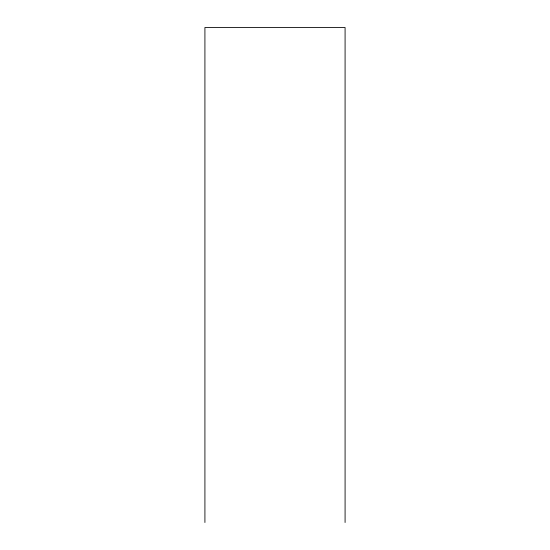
<?xml version="1.0" encoding="UTF-8"?>
<svg xmlns="http://www.w3.org/2000/svg" width="550" height="550" viewBox="0 0 550 550"><rect width="100%" height="100%" fill="white"/><g stroke="black" fill="none" stroke-linecap="round" stroke-linejoin="round"><path stroke-width="0.82" d="M345.084 522.5L345.084 27.5L204.916 27.5L204.916 522.5"/></g></svg>
